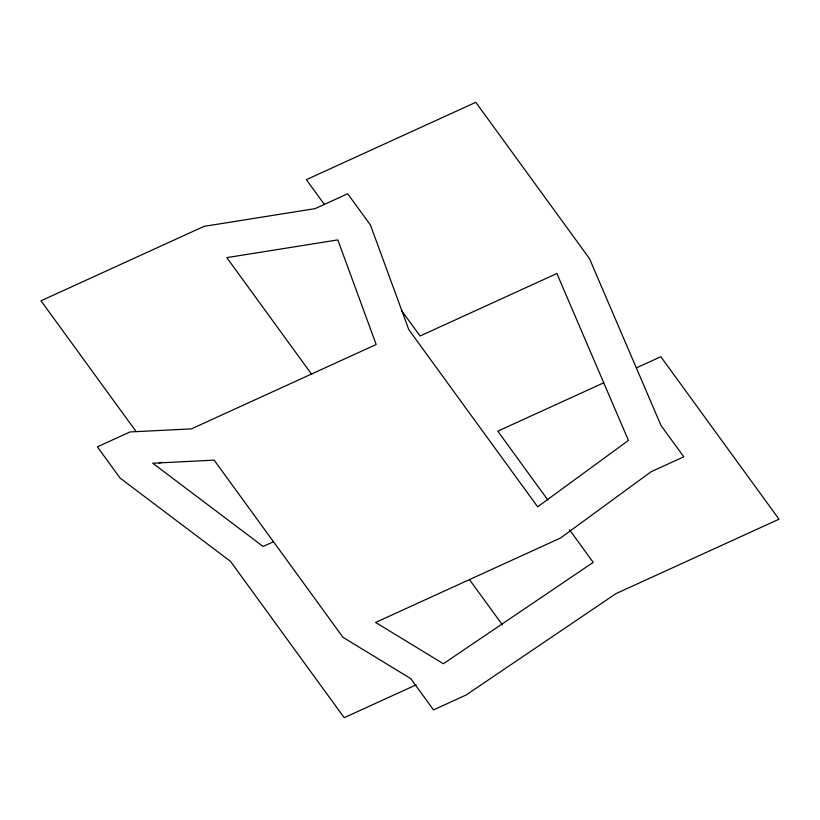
<?xml version="1.0" encoding="UTF-8"?>
<svg xmlns="http://www.w3.org/2000/svg" width="820" height="820" viewBox="0 0 820 820"><rect width="100%" height="100%" fill="white"/><g stroke="black" fill="none" stroke-linecap="round" stroke-linejoin="round"><path stroke-width="1.23" d="M159.162 463.269L161.489 462.203M603.776 382.786L497.791 431.166L547.893 500.067M636.381 367.893L660.838 356.731L779 519.203L615.953 593.639L466.098 695.011L433.483 709.905L410.748 678.632L342.996 637.324L214.133 460.143L152.735 463.228L263.107 546.468L273.531 541.712M416.16 684.843L344.195 717.695L230.502 561.362L120.12 478.111L97.385 446.849L129.99 431.955L191.388 428.88L376.185 344.513L337.819 239.911L226.791 257.623L311.743 374.433M569.48 529.74L593.208 562.376L443.353 663.749L375.601 622.441L560.388 538.084L651.172 471.695L683.788 456.812L661.043 425.539L589.498 258.638L475.805 102.305L306.352 179.662L324.31 204.344M401.349 310.278L420.055 335.995L556.893 273.531L628.438 440.422L537.653 506.811L408.79 329.63L370.425 225.018L347.68 193.756L315.075 208.639L204.047 226.361L41 300.796L135.976 431.392M469.511 579.658L502.424 624.912"/></g></svg>
